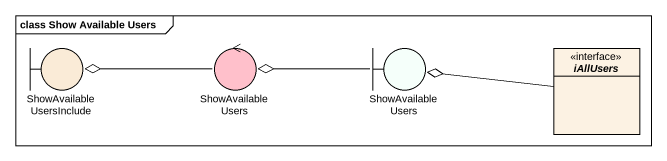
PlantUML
@startuml
mainframe class Show Available Users
allowmixing
hide circle
hide empty members
boundary ShowAvailableUsersInclude #FAEBD7
control ShowAvailableUsers #FFC0CB
boundary "ShowAvailableUsers" as ShowAvailableUsers_2 #F5FFFA
interface iAllUsers
ShowAvailableUsers -left-o ShowAvailableUsersInclude
ShowAvailableUsers_2 -left-o ShowAvailableUsers
iAllUsers -left-o ShowAvailableUsers_2
@enduml
